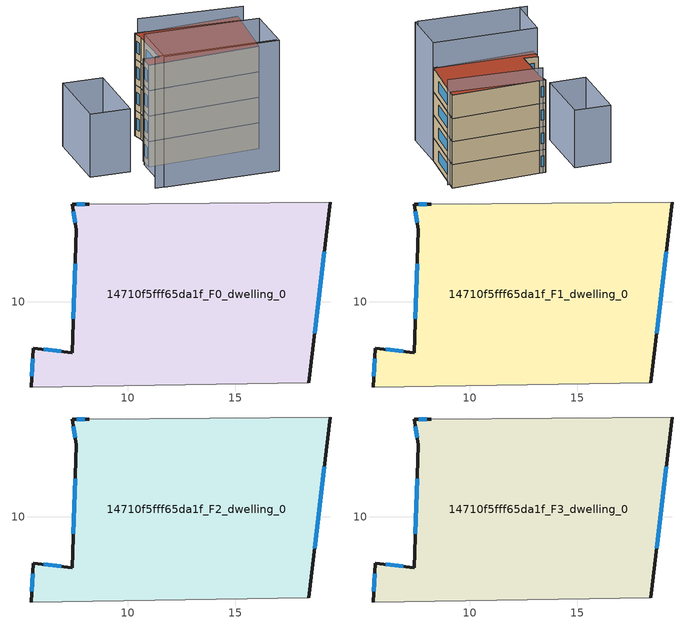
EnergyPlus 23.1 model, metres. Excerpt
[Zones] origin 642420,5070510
14710f5fff65da1f_F0_dwelling_0
 floor ground (EU_floor_Construction): 18.41,6.23 19.41,14.63 8.2,14.54 7.4,14.54 7.6,13.33 7.4,7.63 5.6,7.83 5.5,6.03 z0
 wall outside (EU_wall_Construction): 5.5,6.03 5.6,7.83 7.4,7.63 7.6,13.33 7.4,14.54 8.2,14.54 / 19.41,14.63 18.41,6.23 z0:3
 wall adiabatic (EU_wall_Construction): 8.2,14.54 19.41,14.63 / 18.41,6.23 5.5,6.03 z0:3
 window (EU_Window_Construction): 5.53,6.53 5.57,7.34 / 6.09,7.78 6.9,7.69 / 7.46,9.2 7.55,11.77 / 7.55,13.67 7.46,14.21 / 7.62,14.54 7.98,14.54 / 19.13,12.32 18.68,8.54 z0.83:2.17
14710f5fff65da1f_F1_dwelling_0
 floor to 14710f5fff65da1f_F0_dwelling_0 (EU_floor_Construction): 18.41,6.23 19.41,14.63 8.2,14.54 7.4,14.54 7.6,13.33 7.4,7.63 5.6,7.83 5.5,6.03 z3
 wall outside (EU_wall_Construction): 5.5,6.03 5.6,7.83 7.4,7.63 7.6,13.33 7.4,14.54 8.2,14.54 / 19.41,14.63 18.41,6.23 z3:6
 wall adiabatic (EU_wall_Construction): 8.2,14.54 19.41,14.63 / 18.41,6.23 5.5,6.03 z3:6
 window (EU_Window_Construction): 5.53,6.53 5.57,7.34 / 6.09,7.78 6.9,7.69 / 7.46,9.2 7.55,11.77 / 7.55,13.67 7.46,14.21 / 7.62,14.54 7.98,14.54 / 19.13,12.32 18.68,8.54 z3.83:5.17
14710f5fff65da1f_F2_dwelling_0
 floor to 14710f5fff65da1f_F1_dwelling_0 (EU_floor_Construction): 18.41,6.23 19.41,14.63 8.2,14.54 7.4,14.54 7.6,13.33 7.4,7.63 5.6,7.83 5.5,6.03 z6
 wall outside (EU_wall_Construction): 5.5,6.03 5.6,7.83 7.4,7.63 7.6,13.33 7.4,14.54 8.2,14.54 / 19.41,14.63 18.41,6.23 z6:9
 wall adiabatic (EU_wall_Construction): 8.2,14.54 19.41,14.63 / 18.41,6.23 5.5,6.03 z6:9
 window (EU_Window_Construction): 5.53,6.53 5.57,7.34 / 6.09,7.78 6.9,7.69 / 7.46,9.2 7.55,11.77 / 7.55,13.67 7.46,14.21 / 7.62,14.54 7.98,14.54 / 19.13,12.32 18.68,8.54 z6.83:8.17
14710f5fff65da1f_F3_dwelling_0
 floor to 14710f5fff65da1f_F2_dwelling_0 (EU_floor_Construction): 18.41,6.23 19.41,14.63 8.2,14.54 7.4,14.54 7.6,13.33 7.4,7.63 5.6,7.83 5.5,6.03 z9
 wall outside (EU_wall_Construction): 5.5,6.03 5.6,7.83 7.4,7.63 7.6,13.33 7.4,14.54 8.2,14.54 / 19.41,14.63 18.41,6.23 z9:12
 wall adiabatic (EU_wall_Construction): 8.2,14.54 19.41,14.63 / 18.41,6.23 5.5,6.03 z9:12
 window (EU_Window_Construction): 5.53,6.53 5.57,7.34 / 6.09,7.78 6.9,7.69 / 7.46,9.2 7.55,11.77 / 7.55,13.67 7.46,14.21 / 7.62,14.54 7.98,14.54 / 19.13,12.32 18.68,8.54 z9.83:11.17
 roof outside (EU_roof_Construction): 19.41,14.63 18.41,6.23 5.5,6.03 5.6,7.83 7.4,7.63 7.6,13.33 7.4,14.54 8.2,14.54 z12
shading: 4.02,0.62 17.81,-0.18 z0:15.4; 18.11,-0.19 5,0.43 / 5,0.43 5.3,6.85 / 5.3,6.85 18.41,6.23 / 18.41,6.23 18.11,-0.19 z0:15.3; -1.31,5.93 -0.89,14.75 / -0.89,14.75 3.64,14.54 / 3.64,14.54 3.23,5.72 / 3.23,5.72 -1.31,5.93 z0:7.4; 19.54,13.5 7.75,14.58 z0:13.6
[Building]
EU S2 Campaign: North Axis=0; Terrain=City; Solar Distribution=FullExterior
[Site:Location]
Lyon-Bron: Latitude=45.75; Longitude=5; Time Zone=1; Elevation=198
[SizingPeriod:WeatherFileDays]
AnnualSizingPeriod: Begin Month=1; Begin Day of Month=1; End Month=12; End Day of Month=31; Day of Week for Start Day=Monday; Use Weather File Daylight Saving Period=No; Use Weather File Rain and Snow Indicators=No
[MATERIAL]
EU_InternalMass_Material: Roughness=MediumRough; Thickness=0.1; Conductivity=1; Density=1800; Specific Heat=900; Thermal Absorptance=0.9; Solar Absorptance=0.7; Visible Absorptance=0.7
[MATERIAL:NOMASS] Roughness=MediumRough; Thermal Absorptance=0.9; Solar Absorptance=0.7; Visible Absorptance=0.7
Name | Thermal Resistance
EU_wall_NoMass | 0.87146
EU_roof_NoMass | 0.842276
EU_floor_NoMass | 0.496999
[WINDOWMATERIAL:SIMPLEGLAZINGSYSTEM]
EU_Window_SimpleGlazing: UFactor=2.2525; Solar Heat Gain Coefficient=0.76; Visible Transmittance=0.76
[CONSTRUCTION]
EU_wall_Construction: EU_wall_NoMass
EU_roof_Construction: EU_roof_NoMass
EU_floor_Construction: EU_floor_NoMass
EU_InternalMass_Construction: EU_InternalMass_Material
EU_Window_Construction: EU_Window_SimpleGlazing
[ZONE] Type=1; Multiplier=1; Ceiling Height=autocalculate; Floor Area=autocalculate; Part of Total Floor Area=Yes
Name | Volume
14710f5fff65da1f_F0_dwelling_0 | 298.428
14710f5fff65da1f_F1_dwelling_0; 14710f5fff65da1f_F2_dwelling_0; 14710f5fff65da1f_F3_dwelling_0 | 298.427
[INTERNALMASS] Construction=EU_InternalMass_Construction; Surface Area=99.4761
Name | Zone or ZoneList
14710f5fff65da1f_F0_dwelling_0_EU_InternalMass | 14710f5fff65da1f_F0_dwelling_0
14710f5fff65da1f_F1_dwelling_0_EU_InternalMass | 14710f5fff65da1f_F1_dwelling_0
14710f5fff65da1f_F2_dwelling_0_EU_InternalMass | 14710f5fff65da1f_F2_dwelling_0
14710f5fff65da1f_F3_dwelling_0_EU_InternalMass | 14710f5fff65da1f_F3_dwelling_0
[OTHEREQUIPMENT] Fuel Type=Electricity; Design Level Calculation Method=Watts/Area; Power per Zone Floor Area=1; Fraction Latent=0; Fraction Radiant=0; Fraction Lost=0; Carbon Dioxide Generation Rate=0; EndUse Subcategory=EU_Step8_InternalGains
Name | Zone or ZoneList or Space or SpaceList | Schedule
EU_Step8_InternalGain_14710f5fff65da1f_F0_dwelling_0_f000 | 14710f5fff65da1f_F0_dwelling_0 | EU_Step8_GainSchedule_14710f5fff65da1f_F0_dwelling_0_f000
EU_Step8_InternalGain_14710f5fff65da1f_F1_dwelling_0_f000 | 14710f5fff65da1f_F1_dwelling_0 | EU_Step8_GainSchedule_14710f5fff65da1f_F1_dwelling_0_f000
EU_Step8_InternalGain_14710f5fff65da1f_F2_dwelling_0_f000 | 14710f5fff65da1f_F2_dwelling_0 | EU_Step8_GainSchedule_14710f5fff65da1f_F2_dwelling_0_f000
EU_Step8_InternalGain_14710f5fff65da1f_F3_dwelling_0_f000 | 14710f5fff65da1f_F3_dwelling_0 | EU_Step8_GainSchedule_14710f5fff65da1f_F3_dwelling_0_f000
[ZONEVENTILATION:DESIGNFLOWRATE] Schedule=EU_AlwaysOn; Design Flow Rate Calculation Method=AirChanges/Hour; Air Changes per Hour=0.425; Ventilation Type=Natural; Fan Pressure Rise=0; Fan Total Efficiency=1; Constant Term Coefficient=1; Temperature Term Coefficient=0; Velocity Term Coefficient=0; Velocity Squared Term Coefficient=0; Minimum Indoor Temperature=-100; Maximum Indoor Temperature=100; Delta Temperature=-100; Minimum Outdoor Temperature=-100; Maximum Outdoor Temperature=100; Maximum Wind Speed=40
Name | Zone or ZoneList or Space or SpaceList
EU_ConstantAir_14710f5fff65da1f_F0_dwelling_0 | 14710f5fff65da1f_F0_dwelling_0
EU_ConstantAir_14710f5fff65da1f_F1_dwelling_0 | 14710f5fff65da1f_F1_dwelling_0
EU_ConstantAir_14710f5fff65da1f_F2_dwelling_0 | 14710f5fff65da1f_F2_dwelling_0
EU_ConstantAir_14710f5fff65da1f_F3_dwelling_0 | 14710f5fff65da1f_F3_dwelling_0
[HVACTEMPLATE:THERMOSTAT] Constant Heating Setpoint=20; Constant Cooling Setpoint=50
EU_HeatOnly_14710f5fff65da1f_F0_dwelling_0; EU_HeatOnly_14710f5fff65da1f_F1_dwelling_0; EU_HeatOnly_14710f5fff65da1f_F2_dwelling_0; EU_HeatOnly_14710f5fff65da1f_F3_dwelling_0
[HVACTEMPLATE:ZONE:IDEALLOADSAIRSYSTEM] System Availability Schedule=EU_AlwaysOn; Maximum Heating Supply Air Temperature=50; Minimum Cooling Supply Air Temperature=13; Maximum Heating Supply Air Humidity Ratio=0.0156; Minimum Cooling Supply Air Humidity Ratio=0.0077; Heating Limit=NoLimit; Cooling Limit=NoLimit; Heating Availability Schedule=EU_AlwaysOn; Cooling Availability Schedule=EU_CoolingOff; Dehumidification Control Type=ConstantSensibleHeatRatio; Cooling Sensible Heat Ratio=0.7; Dehumidification Setpoint=60; Humidification Control Type=None; Humidification Setpoint=30; Outdoor Air Method=None; Outdoor Air Flow Rate per Person=0.00944; Outdoor Air Flow Rate per Zone Floor Area=0; Outdoor Air Flow Rate per Zone=0; Demand Controlled Ventilation Type=None; Outdoor Air Economizer Type=NoEconomizer; Heat Recovery Type=None; Sensible Heat Recovery Effectiveness=0.7; Latent Heat Recovery Effectiveness=0.65
Name | Template Thermostat
14710f5fff65da1f_F0_dwelling_0 | EU_HeatOnly_14710f5fff65da1f_F0_dwelling_0
14710f5fff65da1f_F1_dwelling_0 | EU_HeatOnly_14710f5fff65da1f_F1_dwelling_0
14710f5fff65da1f_F2_dwelling_0 | EU_HeatOnly_14710f5fff65da1f_F2_dwelling_0
14710f5fff65da1f_F3_dwelling_0 | EU_HeatOnly_14710f5fff65da1f_F3_dwelling_0
[SIZING:ZONE] Zone Cooling Design Supply Air Temperature Input Method=SupplyAirTemperature; Zone Cooling Design Supply Air Temperature=13; Zone Heating Design Supply Air Temperature Input Method=SupplyAirTemperature; Zone Heating Design Supply Air Temperature=50; Zone Cooling Design Supply Air Humidity Ratio=0.008; Zone Heating Design Supply Air Humidity Ratio=0.008; Cooling Design Air Flow Method=DesignDay; Cooling Design Air Flow Rate=0; Cooling Minimum Air Flow per Zone Floor Area=0.000762; Cooling Minimum Air Flow=0; Cooling Minimum Air Flow Fraction=0.2; Heating Design Air Flow Method=DesignDay; Heating Design Air Flow Rate=0; Heating Maximum Air Flow per Zone Floor Area=0.002032; Heating Maximum Air Flow=0.141576; Heating Maximum Air Flow Fraction=0.3; Account for Dedicated Outdoor Air System=No; Dedicated Outdoor Air System Control Strategy=NeutralSupplyAir; Dedicated Outdoor Air Low Setpoint Temperature for Design=autosize; Dedicated Outdoor Air High Setpoint Temperature for Design=autosize; Zone Load Sizing Method=Sensible Load Only No Latent Load; Zone Latent Cooling Design Supply Air Humidity Ratio Input Method=HumidityRatioDifference; Zone Cooling Design Supply Air Humidity Ratio Difference=0.005; Zone Latent Heating Design Supply Air Humidity Ratio Input Method=HumidityRatioDifference; Zone Humidification Design Supply Air Humidity Ratio Difference=0.005
14710f5fff65da1f_F0_dwelling_0; 14710f5fff65da1f_F1_dwelling_0; 14710f5fff65da1f_F2_dwelling_0; 14710f5fff65da1f_F3_dwelling_0
[SCHEDULE:CONSTANT]
Name | Hourly Value
EU_AlwaysOn | 1
EU_CoolingOff | 0
[SCHEDULE:FILE] Column Number=1; Rows to Skip at Top=0; Number of Hours of Data=8760; Column Separator=Comma; Interpolate to Timestep=No; Minutes per Item=60; Adjust Schedule for Daylight Savings=Yes
Name | File
EU_Step8_GainSchedule_14710f5fff65da1f_F0_dwelling_0_f000 | ../../schedules/14710f5fff65da1f/14710f5fff65da1f_F0_dwelling_0_f000_gain.csv
EU_Step8_GainSchedule_14710f5fff65da1f_F1_dwelling_0_f000 | ../../schedules/14710f5fff65da1f/14710f5fff65da1f_F1_dwelling_0_f000_gain.csv
EU_Step8_GainSchedule_14710f5fff65da1f_F2_dwelling_0_f000 | ../../schedules/14710f5fff65da1f/14710f5fff65da1f_F2_dwelling_0_f000_gain.csv
EU_Step8_GainSchedule_14710f5fff65da1f_F3_dwelling_0_f000 | ../../schedules/14710f5fff65da1f/14710f5fff65da1f_F3_dwelling_0_f000_gain.csv
